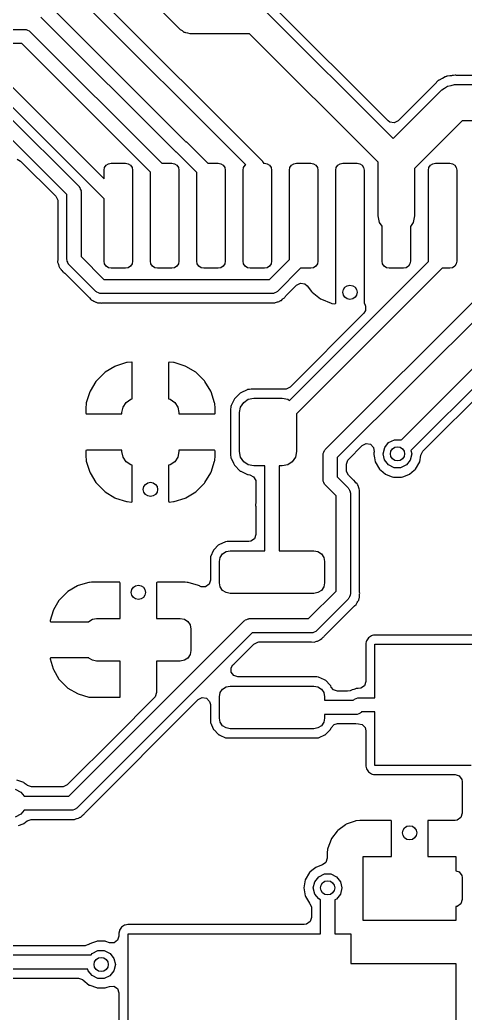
# Model space of a CAD drawing. Extents: x 3.59 to 5.68, y -3.55 to -1.66.
# Drawn here: x 4.321 to 4.567, y -2.766 to -2.217 of the extents above; entities that cross this region are included whole.
import ezdxf

# ---------------------------------------------------------------- set-up
doc = ezdxf.new("R2010")
doc.units = 0
doc.header["$MEASUREMENT"] = 0
doc.layers.add('BLACK', color=7, linetype='CONTINUOUS')

msp = doc.modelspace()

# ---------------------------------------------------------------- linework, layer by layer
at = {"layer": 'BLACK', "linetype": 'CONTINUOUS'}
for p, q in [((4.41009, -2.22209), (4.34536, -2.15736)), ((4.34726, -2.18676), (4.45526, -2.29476)), ((4.44613, -2.29676), (4.34054, -2.19118)), ((4.33839, -2.20941), (4.41268, -2.28369)), ((4.45664, -2.21148), (4.52748, -2.2823)), ((4.52472, -2.27245), (4.4607, -2.20844)), ((4.40757, -2.28972), (4.33294, -2.21509)), ((4.31656, -2.22191), (4.32406, -2.22191)), ((4.32406, -2.22191), (4.32436, -2.222)), ((4.32436, -2.222), (4.32467, -2.22195)), ((4.32467, -2.22195), (4.32549, -2.22237)), ((4.32549, -2.22237), (4.32637, -2.22266)), ((4.32637, -2.22266), (4.32656, -2.22291)), ((4.32656, -2.22291), (4.32684, -2.22306)), ((4.32684, -2.22306), (4.39968, -2.29587)), ((4.41115, -2.22276), (4.41009, -2.22209)), ((4.41213, -2.22354), (4.41115, -2.22276)), ((4.41255, -2.22364), (4.41213, -2.22354)), ((4.41291, -2.22387), (4.41255, -2.22364)), ((4.41416, -2.22401), (4.41291, -2.22387)), ((4.41538, -2.22429), (4.41416, -2.22401)), ((4.44823, -2.22429), (4.41538, -2.22429)), ((4.51925, -2.29529), (4.44823, -2.22429)), ((4.32242, -2.22978), (4.31657, -2.22978)), ((4.39341, -2.30074), (4.32242, -2.22978)), ((4.30661, -2.24326), (4.36782, -2.30444)), ((4.55212, -2.25042), (4.55066, -2.25201)), ((4.55236, -2.2503), (4.55212, -2.25042)), ((4.55244, -2.25023), (4.55236, -2.2503)), ((4.55247, -2.2502), (4.55244, -2.25023)), ((4.55253, -2.25014), (4.55247, -2.2502)), ((4.5527, -2.25), (4.55253, -2.25014)), ((4.55292, -2.24989), (4.5527, -2.25)), ((4.55455, -2.24911), (4.55292, -2.24989)), ((4.55292, -2.24989), (4.55292, -2.24989)), ((4.55472, -2.24903), (4.55455, -2.24911)), ((4.55624, -2.2482), (4.55472, -2.24903)), ((4.55652, -2.24805), (4.55624, -2.2482)), ((4.55682, -2.248), (4.55652, -2.24805)), ((4.55693, -2.24797), (4.55682, -2.248)), ((4.5572, -2.24783), (4.55693, -2.24797)), ((4.55752, -2.2478), (4.5572, -2.24783)), ((4.55874, -2.24765), (4.55752, -2.2478)), ((4.55752, -2.2478), (4.55752, -2.2478)), ((4.55925, -2.24759), (4.55874, -2.24765)), ((4.55943, -2.24757), (4.55925, -2.24759)), ((4.55978, -2.24751), (4.55943, -2.24757)), ((4.56005, -2.24746), (4.55978, -2.24751)), ((4.56021, -2.24744), (4.56005, -2.24746)), ((4.56005, -2.24746), (4.56005, -2.24746)), ((4.56037, -2.24744), (4.56021, -2.24744)), ((4.56047, -2.24743), (4.56037, -2.24744)), ((4.56079, -2.24741), (4.56047, -2.24743)), ((4.56185, -2.24728), (4.56079, -2.24741)), ((4.56217, -2.24725), (4.56185, -2.24728)), ((4.56185, -2.24728), (4.56185, -2.24728)), ((4.56249, -2.24731), (4.56217, -2.24725)), ((4.56265, -2.24735), (4.56249, -2.24731)), ((4.56249, -2.24731), (4.56249, -2.24731)), ((4.56347, -2.24744), (4.56265, -2.24735)), ((4.62297, -2.24744), (4.56347, -2.24744)), ((4.36782, -2.31557), (4.30399, -2.25177)), ((4.52748, -2.2823), (4.55438, -2.25539)), ((4.55055, -2.25212), (4.5455, -2.25717)), ((4.55066, -2.25201), (4.55055, -2.25212)), ((4.55438, -2.25539), (4.55438, -2.25539)), ((4.55438, -2.25539), (4.55439, -2.25539)), ((4.55439, -2.25539), (4.55596, -2.25433)), ((4.55596, -2.25433), (4.55763, -2.25322)), ((4.55763, -2.25322), (4.5595, -2.25285)), ((4.55763, -2.25322), (4.55763, -2.25322)), ((4.55763, -2.25322), (4.55763, -2.25322)), ((4.5595, -2.25285), (4.56145, -2.25246)), ((4.56145, -2.25246), (4.56146, -2.25246)), ((4.56146, -2.25246), (4.56146, -2.25246)), ((4.56146, -2.25246), (4.63189, -2.25246)), ((4.5455, -2.25717), (4.53024, -2.27245)), ((4.31337, -2.26823), (4.35396, -2.30879)), ((4.52571, -2.27316), (4.52472, -2.27245)), ((4.53024, -2.27245), (4.52809, -2.27354)), ((4.5656, -2.27246), (4.53925, -2.29882)), ((4.63775, -2.27246), (4.5656, -2.27246)), ((4.34724, -2.31321), (4.30896, -2.27495)), ((4.52809, -2.27354), (4.52571, -2.27316)), ((4.41268, -2.28369), (4.41287, -2.28375)), ((4.41287, -2.28375), (4.41305, -2.284)), ((4.41305, -2.284), (4.41333, -2.28415)), ((4.41333, -2.28415), (4.42507, -2.29587)), ((4.31976, -2.29372), (4.3217, -2.29478)), ((4.3217, -2.29478), (4.34108, -2.31415)), ((4.40785, -2.28986), (4.40757, -2.28972)), ((4.40804, -2.29012), (4.40785, -2.28986)), ((4.40823, -2.29018), (4.40804, -2.29012)), ((4.419, -2.30094), (4.40823, -2.29018)), ((4.45526, -2.29476), (4.45541, -2.29505)), ((4.36782, -2.29981), (4.36812, -2.2983)), ((4.36782, -2.30444), (4.36782, -2.29981)), ((4.36812, -2.2983), (4.36897, -2.29702)), ((4.36897, -2.29702), (4.37025, -2.29617)), ((4.37025, -2.29617), (4.37176, -2.29587)), ((4.37176, -2.29587), (4.37963, -2.29587)), ((4.37963, -2.29587), (4.38114, -2.29617)), ((4.38114, -2.29617), (4.38241, -2.29702)), ((4.38241, -2.29702), (4.38327, -2.2983)), ((4.38327, -2.2983), (4.38357, -2.29981)), ((4.38357, -2.29981), (4.38357, -2.35)), ((4.39968, -2.29587), (4.40522, -2.29587)), ((4.40522, -2.29587), (4.40673, -2.29617)), ((4.40673, -2.29617), (4.408, -2.29702)), ((4.408, -2.29702), (4.40886, -2.2983)), ((4.40886, -2.2983), (4.40916, -2.29981)), ((4.40916, -2.29981), (4.40916, -2.35)), ((4.42507, -2.29587), (4.43081, -2.29587)), ((4.43081, -2.29587), (4.43232, -2.29617)), ((4.43232, -2.29617), (4.43359, -2.29702)), ((4.43359, -2.29702), (4.43445, -2.2983)), ((4.43445, -2.2983), (4.43475, -2.29981)), ((4.43475, -2.29981), (4.43475, -2.35)), ((4.44459, -2.29981), (4.44489, -2.2983)), ((4.44459, -2.35), (4.44459, -2.29981)), ((4.44489, -2.2983), (4.44574, -2.29702)), ((4.44574, -2.29702), (4.44613, -2.29676)), ((4.45541, -2.29505), (4.45567, -2.29523)), ((4.45567, -2.29523), (4.45587, -2.29587)), ((4.45587, -2.29587), (4.4564, -2.29587)), ((4.4564, -2.29587), (4.45791, -2.29617)), ((4.45791, -2.29617), (4.45919, -2.29702)), ((4.45919, -2.29702), (4.46004, -2.2983)), ((4.46004, -2.2983), (4.46034, -2.29981)), ((4.46034, -2.29981), (4.46034, -2.35)), ((4.47018, -2.29981), (4.47048, -2.2983)), ((4.47018, -2.34903), (4.47018, -2.29981)), ((4.47048, -2.2983), (4.47133, -2.29702)), ((4.47133, -2.29702), (4.47261, -2.29617)), ((4.47261, -2.29617), (4.47412, -2.29587)), ((4.47412, -2.29587), (4.48199, -2.29587)), ((4.48199, -2.29587), (4.4835, -2.29617)), ((4.4835, -2.29617), (4.48478, -2.29702)), ((4.48478, -2.29702), (4.48563, -2.2983)), ((4.48563, -2.2983), (4.48593, -2.29981)), ((4.48593, -2.29981), (4.48593, -2.35)), ((4.49577, -2.29981), (4.49607, -2.2983)), ((4.49577, -2.37319), (4.49577, -2.29981)), ((4.49607, -2.2983), (4.49692, -2.29702)), ((4.49692, -2.29702), (4.4982, -2.29617)), ((4.4982, -2.29617), (4.49971, -2.29587)), ((4.49971, -2.29587), (4.50758, -2.29587)), ((4.50758, -2.29587), (4.50909, -2.29617)), ((4.50909, -2.29617), (4.51037, -2.29702)), ((4.51037, -2.29702), (4.51122, -2.2983)), ((4.51122, -2.2983), (4.51152, -2.29981)), ((4.51152, -2.29981), (4.51152, -2.36714)), ((4.51925, -2.32491), (4.51925, -2.29529)), ((4.53925, -2.29882), (4.53925, -2.32491)), ((4.54695, -2.29981), (4.54725, -2.2983)), ((4.54695, -2.35), (4.54695, -2.29981)), ((4.54725, -2.2983), (4.54811, -2.29702)), ((4.54811, -2.29702), (4.54938, -2.29617)), ((4.54938, -2.29617), (4.55089, -2.29587)), ((4.55089, -2.29587), (4.55876, -2.29587)), ((4.55876, -2.29587), (4.56027, -2.29617)), ((4.56027, -2.29617), (4.56155, -2.29702)), ((4.56155, -2.29702), (4.5624, -2.2983)), ((4.5624, -2.2983), (4.5627, -2.29981)), ((4.5627, -2.29981), (4.5627, -2.35)), ((4.39341, -2.35), (4.39341, -2.30074)), ((4.419, -2.35), (4.419, -2.30094)), ((4.35396, -2.30879), (4.35411, -2.30908)), ((4.35411, -2.30908), (4.35437, -2.30926)), ((4.35437, -2.30926), (4.35465, -2.31014)), ((4.35465, -2.31014), (4.35507, -2.31096)), ((4.35507, -2.31096), (4.35502, -2.31128)), ((4.35502, -2.31128), (4.35512, -2.31158)), ((4.34108, -2.31415), (4.34218, -2.31629)), ((4.34218, -2.31629), (4.34222, -2.31691)), ((4.34222, -2.31691), (4.34222, -2.34877)), ((4.34724, -2.34911), (4.34724, -2.31321)), ((4.35512, -2.31158), (4.35512, -2.34748)), ((4.36782, -2.35), (4.36782, -2.31557)), ((4.52001, -2.32873), (4.51925, -2.32491)), ((4.53925, -2.32491), (4.53849, -2.32873)), ((4.52136, -2.33075), (4.52001, -2.32873)), ((4.52136, -2.35), (4.52136, -2.33075)), ((4.53849, -2.32873), (4.53711, -2.3308)), ((4.53711, -2.3308), (4.53711, -2.35)), ((4.34222, -2.34898), (4.34214, -2.35054)), ((4.34222, -2.34877), (4.34222, -2.34898)), ((4.34734, -2.34941), (4.34724, -2.34911)), ((4.34729, -2.34973), (4.34734, -2.34941)), ((4.34771, -2.35055), (4.34729, -2.34973)), ((4.35512, -2.34748), (4.36773, -2.3601)), ((4.45912, -2.3601), (4.47018, -2.34903)), ((4.34214, -2.35054), (4.34228, -2.35092)), ((4.34228, -2.35092), (4.34228, -2.35092)), ((4.34228, -2.35092), (4.34246, -2.35138)), ((4.34246, -2.35138), (4.34263, -2.35196)), ((4.34263, -2.35196), (4.34282, -2.35283)), ((4.34282, -2.35283), (4.34306, -2.35317)), ((4.34306, -2.35317), (4.34318, -2.35345)), ((4.34318, -2.35345), (4.34335, -2.35371)), ((4.34335, -2.35371), (4.3435, -2.3541)), ((4.3435, -2.3541), (4.34408, -2.35468)), ((4.34408, -2.35468), (4.34413, -2.35473)), ((4.34413, -2.35473), (4.34453, -2.35519)), ((4.34453, -2.35519), (4.34505, -2.35592)), ((4.348, -2.35142), (4.34771, -2.35055)), ((4.34825, -2.35161), (4.348, -2.35142)), ((4.3484, -2.35189), (4.34825, -2.35161)), ((4.36332, -2.36682), (4.3484, -2.35189)), ((4.36812, -2.35151), (4.36782, -2.35)), ((4.36897, -2.35279), (4.36812, -2.35151)), ((4.37025, -2.35364), (4.36897, -2.35279)), ((4.37176, -2.35394), (4.37025, -2.35364)), ((4.37963, -2.35394), (4.37176, -2.35394)), ((4.38114, -2.35364), (4.37963, -2.35394)), ((4.38241, -2.35279), (4.38114, -2.35364)), ((4.38327, -2.35151), (4.38241, -2.35279)), ((4.38357, -2.35), (4.38327, -2.35151)), ((4.39371, -2.35151), (4.39341, -2.35)), ((4.39456, -2.35279), (4.39371, -2.35151)), ((4.39584, -2.35364), (4.39456, -2.35279)), ((4.39735, -2.35394), (4.39584, -2.35364)), ((4.40522, -2.35394), (4.39735, -2.35394)), ((4.40673, -2.35364), (4.40522, -2.35394)), ((4.408, -2.35279), (4.40673, -2.35364)), ((4.40886, -2.35151), (4.408, -2.35279)), ((4.40916, -2.35), (4.40886, -2.35151)), ((4.4193, -2.35151), (4.419, -2.35)), ((4.42015, -2.35279), (4.4193, -2.35151)), ((4.42143, -2.35364), (4.42015, -2.35279)), ((4.42294, -2.35394), (4.42143, -2.35364)), ((4.43081, -2.35394), (4.42294, -2.35394)), ((4.43232, -2.35364), (4.43081, -2.35394)), ((4.43359, -2.35279), (4.43232, -2.35364)), ((4.43445, -2.35151), (4.43359, -2.35279)), ((4.43475, -2.35), (4.43445, -2.35151)), ((4.44489, -2.35151), (4.44459, -2.35)), ((4.44574, -2.35279), (4.44489, -2.35151)), ((4.44702, -2.35364), (4.44574, -2.35279)), ((4.44853, -2.35394), (4.44702, -2.35364)), ((4.4564, -2.35394), (4.44853, -2.35394)), ((4.45791, -2.35364), (4.4564, -2.35394)), ((4.45919, -2.35279), (4.45791, -2.35364)), ((4.46004, -2.35151), (4.45919, -2.35279)), ((4.46034, -2.35), (4.46004, -2.35151)), ((4.47641, -2.35394), (4.46353, -2.36682)), ((4.47025, -2.42706), (4.54701, -2.3503)), ((4.5545, -2.35394), (4.47412, -2.43433)), ((4.48199, -2.35394), (4.47641, -2.35394)), ((4.4835, -2.35364), (4.48199, -2.35394)), ((4.48478, -2.35279), (4.4835, -2.35364)), ((4.48563, -2.35151), (4.48478, -2.35279)), ((4.48593, -2.35), (4.48563, -2.35151)), ((4.52166, -2.35151), (4.52136, -2.35)), ((4.52252, -2.35279), (4.52166, -2.35151)), ((4.52379, -2.35364), (4.52252, -2.35279)), ((4.5253, -2.35394), (4.52379, -2.35364)), ((4.53317, -2.35394), (4.5253, -2.35394)), ((4.53468, -2.35364), (4.53317, -2.35394)), ((4.53596, -2.35279), (4.53468, -2.35364)), ((4.53681, -2.35151), (4.53596, -2.35279)), ((4.53711, -2.35), (4.53681, -2.35151)), ((4.54701, -2.3503), (4.54695, -2.35)), ((4.55876, -2.35394), (4.5545, -2.35394)), ((4.56027, -2.35364), (4.55876, -2.35394)), ((4.56155, -2.35279), (4.56027, -2.35364)), ((4.5624, -2.35151), (4.56155, -2.35279)), ((4.5627, -2.35), (4.5624, -2.35151)), ((4.34505, -2.35592), (4.34541, -2.35612)), ((4.34541, -2.35612), (4.34566, -2.35634)), ((4.34566, -2.35634), (4.34604, -2.35664)), ((4.34604, -2.35664), (4.34906, -2.35966)), ((4.34906, -2.35966), (4.35953, -2.37013)), ((4.36773, -2.3601), (4.45912, -2.3601)), ((4.46828, -2.36917), (4.47417, -2.36328)), ((4.47417, -2.36328), (4.47632, -2.36219)), ((4.47632, -2.36219), (4.47869, -2.36256)), ((4.47869, -2.36256), (4.48002, -2.36366)), ((4.48002, -2.36366), (4.48248, -2.36687)), ((4.35953, -2.37013), (4.35967, -2.37028)), ((4.35967, -2.37028), (4.36045, -2.37114)), ((4.36045, -2.37114), (4.36045, -2.37114)), ((4.36045, -2.37114), (4.36072, -2.37144)), ((4.36072, -2.37144), (4.36109, -2.37161)), ((4.36109, -2.37161), (4.36109, -2.37161)), ((4.36109, -2.37161), (4.36153, -2.37181)), ((4.36153, -2.37181), (4.36207, -2.3721)), ((4.3636, -2.36696), (4.36332, -2.36682)), ((4.36379, -2.36722), (4.3636, -2.36696)), ((4.36466, -2.36751), (4.36379, -2.36722)), ((4.36549, -2.36792), (4.36466, -2.36751)), ((4.3658, -2.36787), (4.36549, -2.36792)), ((4.3661, -2.36797), (4.3658, -2.36787)), ((4.46075, -2.36797), (4.3661, -2.36797)), ((4.46105, -2.36787), (4.46075, -2.36797)), ((4.46136, -2.36792), (4.46105, -2.36787)), ((4.46219, -2.36751), (4.46136, -2.36792)), ((4.46306, -2.36722), (4.46219, -2.36751)), ((4.46325, -2.36696), (4.46306, -2.36722)), ((4.46353, -2.36682), (4.46325, -2.36696)), ((4.46509, -2.37203), (4.46535, -2.37186)), ((4.46535, -2.37186), (4.46574, -2.37171)), ((4.46574, -2.37171), (4.46637, -2.37108)), ((4.46637, -2.37108), (4.46683, -2.37069)), ((4.46683, -2.37069), (4.46722, -2.3704)), ((4.46722, -2.3704), (4.46755, -2.37016)), ((4.46722, -2.3704), (4.46722, -2.3704)), ((4.46755, -2.37016), (4.46776, -2.36981)), ((4.46776, -2.36981), (4.46798, -2.36956)), ((4.46798, -2.36956), (4.46828, -2.36917)), ((4.48248, -2.36687), (4.48284, -2.36723)), ((4.48284, -2.36723), (4.48743, -2.37076)), ((4.48743, -2.37076), (4.48787, -2.37101)), ((4.48787, -2.37101), (4.49322, -2.37323)), ((4.48993, -2.45422), (4.5765, -2.36768)), ((4.51152, -2.36714), (4.51154, -2.36721)), ((4.51154, -2.36724), (4.51152, -2.3673)), ((4.51152, -2.3673), (4.51152, -2.37301)), ((4.51154, -2.36721), (4.51154, -2.36724)), ((4.36207, -2.3721), (4.36282, -2.37258)), ((4.36282, -2.37258), (4.36322, -2.37265)), ((4.36322, -2.37265), (4.36352, -2.37276)), ((4.36352, -2.37276), (4.36382, -2.37283)), ((4.36382, -2.37283), (4.3642, -2.37299)), ((4.3642, -2.37299), (4.36509, -2.37299)), ((4.36509, -2.37299), (4.3657, -2.37304)), ((4.3657, -2.37304), (4.36618, -2.37312)), ((4.36618, -2.37312), (4.36618, -2.37312)), ((4.36618, -2.37312), (4.36658, -2.37318)), ((4.36658, -2.37318), (4.36698, -2.37307)), ((4.36698, -2.37307), (4.3673, -2.37306)), ((4.3673, -2.37306), (4.36779, -2.37299)), ((4.36779, -2.37299), (4.46041, -2.37299)), ((4.46041, -2.37299), (4.46062, -2.373)), ((4.46062, -2.373), (4.46177, -2.37306)), ((4.46177, -2.37306), (4.46177, -2.37306)), ((4.46177, -2.37306), (4.46218, -2.37308)), ((4.46218, -2.37308), (4.46256, -2.37293)), ((4.46256, -2.37293), (4.46301, -2.37276)), ((4.46256, -2.37293), (4.46256, -2.37293)), ((4.46301, -2.37276), (4.4636, -2.37259)), ((4.4636, -2.37259), (4.46407, -2.37249)), ((4.46407, -2.37249), (4.46447, -2.3724)), ((4.46407, -2.37249), (4.46407, -2.37249)), ((4.46447, -2.3724), (4.4648, -2.37216)), ((4.4648, -2.37216), (4.46509, -2.37203)), ((4.49322, -2.37323), (4.49371, -2.37336)), ((4.49371, -2.37336), (4.49516, -2.37355)), ((4.49516, -2.37355), (4.49568, -2.37345)), ((4.49568, -2.37345), (4.49572, -2.3734)), ((4.49572, -2.3734), (4.49577, -2.37319)), ((4.58322, -2.3721), (4.49665, -2.45864)), ((4.51231, -2.3773), (4.51136, -2.37885)), ((4.51152, -2.37301), (4.51198, -2.37443)), ((4.51198, -2.37443), (4.51231, -2.37489)), ((4.51231, -2.37489), (4.51231, -2.3773)), ((4.51136, -2.37885), (4.47058, -2.41963)), ((4.53192, -2.44895), (4.60209, -2.3788)), ((4.60602, -2.386), (4.53737, -2.45463)), ((4.37378, -2.4082), (4.36841, -2.41145)), ((4.3742, -2.408), (4.37378, -2.4082)), ((4.38022, -2.40612), (4.3742, -2.408)), ((4.38062, -2.40604), (4.38022, -2.40612)), ((4.38311, -2.40581), (4.38062, -2.40604)), ((4.38325, -2.40591), (4.38311, -2.40581)), ((4.38341, -2.40641), (4.38325, -2.40591)), ((4.38341, -2.42621), (4.38341, -2.40641)), ((4.40353, -2.40595), (4.40341, -2.40612)), ((4.40341, -2.40612), (4.40341, -2.42621)), ((4.40391, -2.40583), (4.40353, -2.40595)), ((4.40619, -2.40604), (4.40391, -2.40583)), ((4.4066, -2.40612), (4.40619, -2.40604)), ((4.41261, -2.408), (4.4066, -2.40612)), ((4.41304, -2.4082), (4.41261, -2.408)), ((4.41841, -2.41145), (4.41304, -2.4082)), ((4.36804, -2.41174), (4.36361, -2.41617)), ((4.36841, -2.41145), (4.36804, -2.41174)), ((4.41878, -2.41174), (4.41841, -2.41145)), ((4.42321, -2.41617), (4.41878, -2.41174)), ((4.36332, -2.41654), (4.36007, -2.42191)), ((4.36361, -2.41617), (4.36332, -2.41654)), ((4.4235, -2.41654), (4.42321, -2.41617)), ((4.42675, -2.42191), (4.4235, -2.41654)), ((4.44684, -2.42114), (4.4433, -2.4228)), ((4.44711, -2.42102), (4.44684, -2.42114)), ((4.44684, -2.42114), (4.44684, -2.42114)), ((4.4474, -2.42098), (4.44711, -2.42102)), ((4.44806, -2.42089), (4.4474, -2.42098)), ((4.4474, -2.42098), (4.4474, -2.42098)), ((4.44899, -2.42077), (4.44806, -2.42089)), ((4.46775, -2.42077), (4.44899, -2.42077)), ((4.46843, -2.42073), (4.46775, -2.42076)), ((4.46775, -2.42076), (4.46775, -2.42077)), ((4.47058, -2.41963), (4.46843, -2.42073)), ((4.54399, -2.45511), (4.58075, -2.41836)), ((4.35987, -2.42233), (4.35799, -2.42835)), ((4.36007, -2.42191), (4.35987, -2.42233)), ((4.37997, -2.4281), (4.38252, -2.42639)), ((4.38252, -2.42639), (4.38341, -2.42621)), ((4.40341, -2.42621), (4.4043, -2.42639)), ((4.4043, -2.42639), (4.40685, -2.4281)), ((4.42694, -2.42233), (4.42675, -2.42191)), ((4.42883, -2.42835), (4.42694, -2.42233)), ((4.43963, -2.42646), (4.43806, -2.42983)), ((4.43977, -2.42616), (4.43963, -2.42646)), ((4.43963, -2.42646), (4.43963, -2.42646)), ((4.44299, -2.42294), (4.43977, -2.42616)), ((4.4433, -2.4228), (4.44299, -2.42294)), ((4.4433, -2.4228), (4.4433, -2.4228)), ((4.44493, -2.4281), (4.44748, -2.42639)), ((4.44748, -2.42639), (4.4505, -2.42579)), ((4.4505, -2.42579), (4.46624, -2.42579)), ((4.46624, -2.42579), (4.46926, -2.42639)), ((4.46926, -2.42639), (4.47025, -2.42706)), ((4.35767, -2.43135), (4.35766, -2.43153)), ((4.35766, -2.43153), (4.35766, -2.43387)), ((4.35791, -2.42875), (4.35767, -2.43135)), ((4.35799, -2.42835), (4.35791, -2.42875)), ((4.37766, -2.43367), (4.37826, -2.43065)), ((4.37826, -2.43065), (4.37997, -2.4281)), ((4.40685, -2.4281), (4.40856, -2.43065)), ((4.40856, -2.43065), (4.40916, -2.43367)), ((4.42891, -2.42875), (4.42883, -2.42835)), ((4.42915, -2.43135), (4.42891, -2.42875)), ((4.42916, -2.43153), (4.42915, -2.43135)), ((4.42916, -2.43417), (4.42916, -2.43153)), ((4.43763, -2.43197), (4.4376, -2.43215)), ((4.4376, -2.43215), (4.4376, -2.45683)), ((4.43781, -2.43057), (4.43763, -2.43197)), ((4.43785, -2.43028), (4.43781, -2.43057)), ((4.43806, -2.42983), (4.43785, -2.43028)), ((4.44262, -2.43367), (4.44322, -2.43065)), ((4.44322, -2.43065), (4.44493, -2.4281)), ((4.35766, -2.43387), (4.35782, -2.43437)), ((4.35782, -2.43437), (4.35799, -2.43449)), ((4.35799, -2.43449), (4.37766, -2.43449)), ((4.37766, -2.43449), (4.37766, -2.43367)), ((4.40916, -2.43367), (4.40916, -2.43449)), ((4.40916, -2.43449), (4.42854, -2.43449)), ((4.42854, -2.43449), (4.42904, -2.43433)), ((4.42904, -2.43433), (4.42916, -2.43417)), ((4.44262, -2.45532), (4.44262, -2.43367)), ((4.47412, -2.43433), (4.47412, -2.45532)), ((4.48979, -2.45451), (4.48993, -2.45422)), ((4.50282, -2.45958), (4.51043, -2.45196)), ((4.51043, -2.45196), (4.51258, -2.45087)), ((4.51258, -2.45087), (4.51496, -2.45125)), ((4.51496, -2.45125), (4.51666, -2.45295)), ((4.51666, -2.45295), (4.51702, -2.4554)), ((4.52205, -2.45649), (4.52283, -2.45308)), ((4.52283, -2.45308), (4.52502, -2.45035)), ((4.52502, -2.45035), (4.52818, -2.44883)), ((4.52818, -2.44883), (4.53168, -2.44883)), ((4.53168, -2.44883), (4.53192, -2.44895)), ((4.35778, -2.45465), (4.35766, -2.45482)), ((4.35766, -2.45482), (4.35766, -2.45746)), ((4.35766, -2.45746), (4.35767, -2.45764)), ((4.35767, -2.45764), (4.35791, -2.46023)), ((4.35828, -2.45449), (4.35778, -2.45465)), ((4.37766, -2.45449), (4.35828, -2.45449)), ((4.37766, -2.45532), (4.37766, -2.45449)), ((4.37826, -2.45833), (4.37766, -2.45532)), ((4.37997, -2.46089), (4.37826, -2.45833)), ((4.40856, -2.45833), (4.40685, -2.46089)), ((4.40916, -2.45532), (4.40856, -2.45833)), ((4.42883, -2.45449), (4.40916, -2.45449)), ((4.40916, -2.45449), (4.40916, -2.45532)), ((4.429, -2.45461), (4.42883, -2.45449)), ((4.42891, -2.46023), (4.42915, -2.45764)), ((4.42916, -2.45511), (4.429, -2.45461)), ((4.42915, -2.45764), (4.42916, -2.45746)), ((4.42916, -2.45746), (4.42916, -2.45511)), ((4.4376, -2.45683), (4.43785, -2.45871)), ((4.43785, -2.45871), (4.43798, -2.45898)), ((4.43798, -2.45898), (4.43798, -2.45898)), ((4.43798, -2.45898), (4.43925, -2.4617)), ((4.44322, -2.45833), (4.44262, -2.45532)), ((4.44493, -2.46089), (4.44322, -2.45833)), ((4.47352, -2.45833), (4.47181, -2.46089)), ((4.47412, -2.45532), (4.47352, -2.45833)), ((4.48878, -2.45701), (4.48888, -2.45671)), ((4.48878, -2.47093), (4.48878, -2.45701)), ((4.48883, -2.45639), (4.48925, -2.45557)), ((4.48888, -2.45671), (4.48883, -2.45639)), ((4.48925, -2.45557), (4.48953, -2.45469)), ((4.48953, -2.45469), (4.48979, -2.45451)), ((4.49665, -2.45864), (4.49665, -2.46929)), ((4.50242, -2.46004), (4.50282, -2.45958)), ((4.51693, -2.45591), (4.51683, -2.45651)), ((4.51683, -2.45651), (4.51689, -2.45684)), ((4.51689, -2.45684), (4.51722, -2.45871)), ((4.51702, -2.4554), (4.51693, -2.45591)), ((4.51722, -2.45871), (4.51762, -2.46099)), ((4.52282, -2.45991), (4.52205, -2.45649)), ((4.5378, -2.45654), (4.537, -2.45995)), ((4.53737, -2.45463), (4.5378, -2.45651)), ((4.5378, -2.45651), (4.5378, -2.45654)), ((4.54222, -2.46099), (4.54289, -2.4572)), ((4.54289, -2.4572), (4.54397, -2.45512)), ((4.54397, -2.45512), (4.54399, -2.45511)), ((4.35791, -2.46023), (4.35799, -2.46063)), ((4.35799, -2.46063), (4.35987, -2.46665)), ((4.38252, -2.46259), (4.37997, -2.46089)), ((4.38341, -2.46277), (4.38252, -2.46259)), ((4.38341, -2.48287), (4.38341, -2.46277)), ((4.4043, -2.46259), (4.40341, -2.46277)), ((4.40341, -2.46277), (4.40341, -2.48258)), ((4.40685, -2.46089), (4.4043, -2.46259)), ((4.42694, -2.46665), (4.42883, -2.46063)), ((4.42883, -2.46063), (4.42891, -2.46023)), ((4.43925, -2.4617), (4.43977, -2.46283)), ((4.43977, -2.46283), (4.44299, -2.46604)), ((4.44748, -2.46259), (4.44493, -2.46089)), ((4.4505, -2.46319), (4.44748, -2.46259)), ((4.45665, -2.46319), (4.4505, -2.46319)), ((4.45665, -2.48429), (4.45665, -2.46319)), ((4.46624, -2.46319), (4.46453, -2.46319)), ((4.46453, -2.46319), (4.46453, -2.51009)), ((4.46926, -2.46259), (4.46624, -2.46319)), ((4.47181, -2.46089), (4.46926, -2.46259)), ((4.50167, -2.46233), (4.50242, -2.46004)), ((4.50167, -2.46559), (4.50167, -2.46233)), ((4.51762, -2.46099), (4.51989, -2.46492)), ((4.51989, -2.46492), (4.52015, -2.46514)), ((4.52015, -2.46514), (4.52069, -2.46559)), ((4.525, -2.46265), (4.52282, -2.45991)), ((4.52815, -2.46418), (4.525, -2.46265)), ((4.53165, -2.46419), (4.52815, -2.46418)), ((4.53481, -2.46268), (4.53165, -2.46419)), ((4.537, -2.45995), (4.53481, -2.46268)), ((4.53915, -2.46559), (4.53969, -2.46514)), ((4.53969, -2.46514), (4.53995, -2.46492)), ((4.53995, -2.46492), (4.54222, -2.46099)), ((4.35987, -2.46665), (4.36007, -2.46707)), ((4.36007, -2.46707), (4.36332, -2.47244)), ((4.4235, -2.47244), (4.42675, -2.46707)), ((4.42675, -2.46707), (4.42694, -2.46665)), ((4.44299, -2.46604), (4.4433, -2.46619)), ((4.4433, -2.46619), (4.4433, -2.46619)), ((4.4433, -2.46619), (4.44638, -2.46763)), ((4.44638, -2.46763), (4.44711, -2.46797)), ((4.44711, -2.46797), (4.4474, -2.468)), ((4.4474, -2.468), (4.44825, -2.46812)), ((4.44825, -2.46812), (4.45042, -2.46915)), ((4.45042, -2.46915), (4.45157, -2.47127)), ((4.49665, -2.46929), (4.5027, -2.47532)), ((4.50172, -2.46621), (4.50167, -2.46559)), ((4.50282, -2.46835), (4.50172, -2.46621)), ((4.50505, -2.47058), (4.50282, -2.46835)), ((4.50547, -2.4709), (4.50505, -2.47058)), ((4.52069, -2.46559), (4.52337, -2.46785)), ((4.52337, -2.46785), (4.52373, -2.46798)), ((4.52373, -2.46798), (4.52696, -2.46915)), ((4.52696, -2.46915), (4.52765, -2.4694)), ((4.52765, -2.4694), (4.53219, -2.4694)), ((4.53219, -2.4694), (4.53288, -2.46915)), ((4.53288, -2.46915), (4.53611, -2.46798)), ((4.53611, -2.46798), (4.53647, -2.46785)), ((4.53647, -2.46785), (4.53915, -2.46559)), ((4.36332, -2.47244), (4.36361, -2.47281)), ((4.36361, -2.47281), (4.36804, -2.47725)), ((4.41878, -2.47725), (4.42321, -2.47281)), ((4.42321, -2.47281), (4.4235, -2.47244)), ((4.45157, -2.47127), (4.45163, -2.47198)), ((4.45163, -2.47198), (4.45163, -2.48237)), ((4.48888, -2.47123), (4.48878, -2.47093)), ((4.48883, -2.47155), (4.48888, -2.47123)), ((4.48925, -2.47237), (4.48883, -2.47155)), ((4.48953, -2.47324), (4.48925, -2.47237)), ((4.48979, -2.47343), (4.48953, -2.47324)), ((4.48994, -2.47372), (4.48979, -2.47343)), ((4.49598, -2.47974), (4.48994, -2.47372)), ((4.5027, -2.47532), (4.50285, -2.47561)), ((4.50285, -2.47561), (4.50311, -2.4758)), ((4.50311, -2.4758), (4.50339, -2.47667)), ((4.50569, -2.4711), (4.50547, -2.4709)), ((4.50605, -2.47131), (4.50569, -2.4711)), ((4.50657, -2.47202), (4.50605, -2.47131)), ((4.50697, -2.47249), (4.50657, -2.47202)), ((4.50759, -2.47311), (4.50697, -2.47249)), ((4.50774, -2.47349), (4.50759, -2.47311)), ((4.50791, -2.47375), (4.50774, -2.47349)), ((4.50792, -2.47377), (4.50791, -2.47375)), ((4.50805, -2.47405), (4.50792, -2.47377)), ((4.50829, -2.47439), (4.50805, -2.47405)), ((4.50837, -2.47479), (4.50829, -2.47439)), ((4.50847, -2.47525), (4.50837, -2.47479)), ((4.50837, -2.47479), (4.50837, -2.47479)), ((4.50865, -2.47584), (4.50847, -2.47525)), ((4.50896, -2.47666), (4.50865, -2.47584)), ((4.36804, -2.47725), (4.36841, -2.47754)), ((4.36841, -2.47754), (4.37378, -2.48079)), ((4.37378, -2.48079), (4.3742, -2.48098)), ((4.3742, -2.48098), (4.38022, -2.48287)), ((4.4066, -2.48287), (4.41261, -2.48098)), ((4.41261, -2.48098), (4.41304, -2.48079)), ((4.41304, -2.48079), (4.41841, -2.47754)), ((4.41841, -2.47754), (4.41878, -2.47725)), ((4.49598, -2.53245), (4.49598, -2.47974)), ((4.50339, -2.47667), (4.50381, -2.47749)), ((4.50381, -2.47749), (4.50376, -2.47781)), ((4.50376, -2.47781), (4.50386, -2.47811)), ((4.50386, -2.47811), (4.50386, -2.53408)), ((4.50888, -2.47824), (4.50894, -2.47707)), ((4.50888, -2.47844), (4.50888, -2.47824)), ((4.50888, -2.53239), (4.50888, -2.47844)), ((4.50894, -2.47707), (4.50896, -2.47666)), ((4.50894, -2.47707), (4.50894, -2.47707)), ((4.38022, -2.48287), (4.38062, -2.48295)), ((4.38062, -2.48295), (4.38291, -2.48316)), ((4.38291, -2.48316), (4.38329, -2.48303)), ((4.38329, -2.48303), (4.38341, -2.48287)), ((4.40341, -2.48258), (4.40357, -2.48307)), ((4.40357, -2.48307), (4.40371, -2.48317)), ((4.40371, -2.48317), (4.40619, -2.48295)), ((4.40619, -2.48295), (4.4066, -2.48287)), ((4.45151, -2.48434), (4.45144, -2.48479)), ((4.45144, -2.48479), (4.45154, -2.48519)), ((4.45158, -2.48391), (4.45151, -2.48434)), ((4.45154, -2.48519), (4.45156, -2.48552)), ((4.45156, -2.48552), (4.45163, -2.486)), ((4.45163, -2.4833), (4.45158, -2.48391)), ((4.45163, -2.48237), (4.45163, -2.4824)), ((4.45163, -2.4824), (4.45163, -2.48241)), ((4.45163, -2.48241), (4.45163, -2.4833)), ((4.45163, -2.486), (4.45163, -2.50118)), ((4.45665, -2.48431), (4.45665, -2.48429)), ((4.45665, -2.51009), (4.45665, -2.48431)), ((4.45088, -2.50347), (4.44893, -2.50488)), ((4.45163, -2.50118), (4.45088, -2.50347)), ((4.4309, -2.50709), (4.42854, -2.50947)), ((4.43116, -2.50684), (4.4309, -2.50709)), ((4.4309, -2.50709), (4.4309, -2.50709)), ((4.43149, -2.50669), (4.43116, -2.50684)), ((4.43461, -2.50531), (4.43149, -2.50669)), ((4.43149, -2.50669), (4.43149, -2.50669)), ((4.43488, -2.50519), (4.43461, -2.50531)), ((4.43461, -2.50531), (4.43461, -2.50531)), ((4.43583, -2.50507), (4.43488, -2.50519)), ((4.44773, -2.50507), (4.43583, -2.50507)), ((4.44893, -2.50488), (4.44773, -2.50507)), ((4.42664, -2.51344), (4.42653, -2.51438)), ((4.42653, -2.51438), (4.42653, -2.52631)), ((4.42828, -2.50972), (4.42664, -2.51344)), ((4.42854, -2.50947), (4.42828, -2.50972)), ((4.42854, -2.50947), (4.42854, -2.50947)), ((4.43155, -2.516), (4.432, -2.51374)), ((4.432, -2.51374), (4.43328, -2.51182)), ((4.43328, -2.51182), (4.43519, -2.51054)), ((4.43519, -2.51054), (4.43745, -2.51009)), ((4.43745, -2.51009), (4.45665, -2.51009)), ((4.46453, -2.51009), (4.48371, -2.51009)), ((4.48371, -2.51009), (4.48597, -2.51054)), ((4.48597, -2.51054), (4.48789, -2.51182)), ((4.48789, -2.51182), (4.48917, -2.51374)), ((4.48917, -2.51374), (4.48962, -2.516)), ((4.43155, -2.52781), (4.43155, -2.516)), ((4.48962, -2.516), (4.48962, -2.52781)), ((4.35305, -2.52956), (4.34784, -2.53264)), ((4.3535, -2.52937), (4.35305, -2.52956)), ((4.35936, -2.52767), (4.3535, -2.52937)), ((4.35975, -2.5276), (4.35936, -2.52767)), ((4.36094, -2.5275), (4.35975, -2.5276)), ((4.36109, -2.5275), (4.36094, -2.5275)), ((4.37644, -2.5275), (4.36109, -2.5275)), ((4.3766, -2.52761), (4.37644, -2.5275)), ((4.37676, -2.52811), (4.3766, -2.52761)), ((4.37676, -2.5475), (4.37676, -2.52811)), ((4.39688, -2.52766), (4.39676, -2.52782)), ((4.39676, -2.52782), (4.39676, -2.5475)), ((4.39738, -2.5275), (4.39688, -2.52766)), ((4.41243, -2.5275), (4.39738, -2.5275)), ((4.41259, -2.5275), (4.41243, -2.5275)), ((4.41378, -2.5276), (4.41259, -2.5275)), ((4.41417, -2.52767), (4.41378, -2.5276)), ((4.42003, -2.52937), (4.41417, -2.52767)), ((4.42047, -2.52956), (4.42003, -2.52937)), ((4.42065, -2.52966), (4.42047, -2.52956)), ((4.42143, -2.53002), (4.42065, -2.52966)), ((4.42383, -2.53002), (4.42143, -2.53002)), ((4.42578, -2.5286), (4.42383, -2.53002)), ((4.42653, -2.52631), (4.42578, -2.5286)), ((4.432, -2.53007), (4.43155, -2.52781)), ((4.43328, -2.53199), (4.432, -2.53007)), ((4.48917, -2.53007), (4.48789, -2.53199)), ((4.48962, -2.52781), (4.48917, -2.53007)), ((4.34746, -2.53294), (4.34318, -2.53722)), ((4.34784, -2.53264), (4.34746, -2.53294)), ((4.43519, -2.53327), (4.43328, -2.53199)), ((4.43745, -2.53372), (4.43519, -2.53327)), ((4.48371, -2.53372), (4.43745, -2.53372)), ((4.48081, -2.54762), (4.49598, -2.53245)), ((4.48597, -2.53327), (4.48371, -2.53372)), ((4.48789, -2.53199), (4.48597, -2.53327)), ((4.50285, -2.53658), (4.5027, -2.53686)), ((4.50311, -2.53639), (4.50285, -2.53658)), ((4.50339, -2.53552), (4.50311, -2.53639)), ((4.50381, -2.5347), (4.50339, -2.53552)), ((4.50386, -2.53408), (4.50376, -2.53438)), ((4.50376, -2.53438), (4.50381, -2.5347)), ((4.50865, -2.53666), (4.50871, -2.53636)), ((4.50871, -2.53636), (4.50888, -2.53598)), ((4.50894, -2.53288), (4.50888, -2.53239)), ((4.50888, -2.53509), (4.50893, -2.53448)), ((4.50888, -2.53598), (4.50888, -2.53509)), ((4.50893, -2.53448), (4.509, -2.53401)), ((4.50896, -2.5332), (4.50894, -2.53288)), ((4.50907, -2.5336), (4.50896, -2.5332)), ((4.509, -2.53401), (4.50907, -2.5336)), ((4.509, -2.53401), (4.509, -2.53401)), ((4.34288, -2.53761), (4.33979, -2.54282)), ((4.34318, -2.53722), (4.34288, -2.53761)), ((4.5027, -2.53686), (4.48522, -2.55434)), ((4.48997, -2.55669), (4.50602, -2.54065)), ((4.50602, -2.54065), (4.50616, -2.54051)), ((4.50616, -2.54051), (4.50702, -2.53974)), ((4.50702, -2.53974), (4.50733, -2.53946)), ((4.50702, -2.53974), (4.50702, -2.53974)), ((4.50733, -2.53946), (4.50769, -2.53865)), ((4.50769, -2.53865), (4.50798, -2.53811)), ((4.50798, -2.53811), (4.50825, -2.5377)), ((4.50825, -2.5377), (4.50847, -2.53736)), ((4.50847, -2.53736), (4.50853, -2.53696)), ((4.50853, -2.53696), (4.50865, -2.53666)), ((4.3396, -2.54327), (4.33802, -2.54871)), ((4.33979, -2.54282), (4.3396, -2.54327)), ((4.36137, -2.54795), (4.36363, -2.5475)), ((4.36363, -2.5475), (4.37676, -2.5475)), ((4.39676, -2.5475), (4.40989, -2.5475)), ((4.40989, -2.5475), (4.41215, -2.54795)), ((4.33802, -2.54871), (4.33803, -2.54918)), ((4.33803, -2.54918), (4.33843, -2.54931)), ((4.33843, -2.54931), (4.3594, -2.54931)), ((4.34833, -2.64567), (4.44525, -2.54877)), ((4.3594, -2.54931), (4.35946, -2.54923)), ((4.35946, -2.54923), (4.36137, -2.54795)), ((4.41215, -2.54795), (4.41407, -2.54923)), ((4.41407, -2.54923), (4.41535, -2.55114)), ((4.41535, -2.55114), (4.4158, -2.5534)), ((4.44525, -2.54877), (4.44553, -2.54863)), ((4.44553, -2.54863), (4.44572, -2.54837)), ((4.44572, -2.54837), (4.44659, -2.54809)), ((4.44659, -2.54809), (4.44742, -2.54767)), ((4.44742, -2.54767), (4.44773, -2.54772)), ((4.44773, -2.54772), (4.44803, -2.54762)), ((4.44803, -2.54762), (4.48081, -2.54762)), ((4.44966, -2.55549), (4.35274, -2.65239)), ((4.4158, -2.5534), (4.4158, -2.56521)), ((4.48244, -2.55549), (4.44966, -2.55549)), ((4.48274, -2.55539), (4.48244, -2.55549)), ((4.48306, -2.55544), (4.48274, -2.55539)), ((4.48388, -2.55503), (4.48306, -2.55544)), ((4.48476, -2.55474), (4.48388, -2.55503)), ((4.48494, -2.55448), (4.48476, -2.55474)), ((4.48522, -2.55434), (4.48494, -2.55448)), ((4.48806, -2.5586), (4.48852, -2.55821)), ((4.48852, -2.55821), (4.48891, -2.55792)), ((4.48891, -2.55792), (4.48925, -2.55768)), ((4.48891, -2.55792), (4.48891, -2.55792)), ((4.48925, -2.55768), (4.48945, -2.55733)), ((4.48945, -2.55733), (4.48967, -2.55708)), ((4.48967, -2.55708), (4.48997, -2.55669)), ((4.51381, -2.5582), (4.5127, -2.55986)), ((4.51547, -2.55709), (4.51381, -2.5582)), ((4.51584, -2.55701), (4.51547, -2.55709)), ((4.51674, -2.55683), (4.51584, -2.55701)), ((4.51693, -2.5568), (4.51674, -2.55683)), ((4.51674, -2.55683), (4.51674, -2.55683)), ((4.6006, -2.5568), (4.51693, -2.5568)), ((4.43943, -2.57283), (4.4506, -2.56165)), ((4.4506, -2.56165), (4.45275, -2.56056)), ((4.45275, -2.56056), (4.45336, -2.56051)), ((4.45336, -2.56051), (4.4821, -2.56051)), ((4.4821, -2.56051), (4.48231, -2.56052)), ((4.48231, -2.56052), (4.48387, -2.5606)), ((4.48387, -2.5606), (4.48471, -2.56028)), ((4.48471, -2.56028), (4.48529, -2.56011)), ((4.48529, -2.56011), (4.48576, -2.56001)), ((4.48576, -2.56001), (4.48617, -2.55992)), ((4.48576, -2.56001), (4.48576, -2.56001)), ((4.48617, -2.55992), (4.4865, -2.55968)), ((4.4865, -2.55968), (4.48678, -2.55955)), ((4.48678, -2.55955), (4.48704, -2.55938)), ((4.48704, -2.55938), (4.48743, -2.55924)), ((4.48743, -2.55924), (4.48806, -2.5586)), ((4.51261, -2.56028), (4.51241, -2.56132)), ((4.51241, -2.56132), (4.51241, -2.5824)), ((4.51262, -2.56023), (4.51261, -2.56028)), ((4.5127, -2.55986), (4.51262, -2.56023)), ((4.51743, -2.59134), (4.51743, -2.56181)), ((4.51743, -2.56181), (4.6001, -2.56181)), ((4.33802, -2.56945), (4.33801, -2.56987)), ((4.33846, -2.56931), (4.33802, -2.56945)), ((4.3594, -2.56931), (4.33846, -2.56931)), ((4.35946, -2.56939), (4.3594, -2.56931)), ((4.36137, -2.57067), (4.35946, -2.56939)), ((4.41407, -2.56939), (4.41215, -2.57067)), ((4.41535, -2.56747), (4.41407, -2.56939)), ((4.4158, -2.56521), (4.41535, -2.56747)), ((4.33801, -2.56987), (4.3396, -2.57535)), ((4.36363, -2.57112), (4.36137, -2.57067)), ((4.37676, -2.57112), (4.36363, -2.57112)), ((4.37676, -2.59079), (4.37676, -2.57112)), ((4.40989, -2.57112), (4.39676, -2.57112)), ((4.39676, -2.57112), (4.39676, -2.58853)), ((4.41215, -2.57067), (4.40989, -2.57112)), ((4.43808, -2.57478), (4.43903, -2.57322)), ((4.43808, -2.57718), (4.43808, -2.57478)), ((4.43903, -2.57322), (4.43943, -2.57283)), ((4.3396, -2.57535), (4.33979, -2.57579)), ((4.33979, -2.57579), (4.34288, -2.58101)), ((4.43949, -2.57913), (4.43808, -2.57718)), ((4.44178, -2.57988), (4.43949, -2.57913)), ((4.48534, -2.57988), (4.44178, -2.57988)), ((4.48627, -2.57999), (4.48534, -2.57988)), ((4.48793, -2.58072), (4.48627, -2.57999)), ((4.34288, -2.58101), (4.34318, -2.58139)), ((4.34318, -2.58139), (4.34746, -2.58567)), ((4.34746, -2.58567), (4.34784, -2.58597)), ((4.34784, -2.58597), (4.35305, -2.58905)), ((4.43328, -2.58663), (4.43519, -2.58535)), ((4.43519, -2.58535), (4.43745, -2.5849)), ((4.43745, -2.5849), (4.48371, -2.5849)), ((4.48371, -2.5849), (4.48597, -2.58535)), ((4.48597, -2.58535), (4.48789, -2.58663)), ((4.48966, -2.58149), (4.48793, -2.58072)), ((4.48999, -2.58163), (4.48966, -2.58149)), ((4.48966, -2.58149), (4.48966, -2.58149)), ((4.49025, -2.58189), (4.48999, -2.58163)), ((4.49262, -2.58425), (4.49025, -2.58189)), ((4.49025, -2.58189), (4.49025, -2.58189)), ((4.49287, -2.58451), (4.49262, -2.58425)), ((4.49302, -2.58484), (4.49287, -2.58451)), ((4.49328, -2.58544), (4.49302, -2.58484)), ((4.49456, -2.58701), (4.49328, -2.58544)), ((4.51166, -2.58469), (4.50971, -2.58611)), ((4.51241, -2.5824), (4.51166, -2.58469)), ((4.35305, -2.58905), (4.3535, -2.58924)), ((4.3535, -2.58924), (4.35936, -2.59095)), ((4.35936, -2.59095), (4.35975, -2.59102)), ((4.35975, -2.59102), (4.36094, -2.59111)), ((4.36094, -2.59111), (4.36109, -2.59112)), ((4.36109, -2.59112), (4.37615, -2.59112)), ((4.39562, -2.59129), (4.37348, -2.61343)), ((4.37615, -2.59112), (4.37665, -2.59096)), ((4.37665, -2.59096), (4.37676, -2.59079)), ((4.39602, -2.59083), (4.39562, -2.59129)), ((4.39676, -2.58853), (4.39602, -2.59083)), ((4.41987, -2.59237), (4.42202, -2.59128)), ((4.42202, -2.59128), (4.4244, -2.59166)), ((4.43155, -2.5908), (4.432, -2.58854)), ((4.43155, -2.60261), (4.43155, -2.5908)), ((4.432, -2.58854), (4.43328, -2.58663)), ((4.48789, -2.58663), (4.48917, -2.58854)), ((4.48917, -2.58854), (4.48962, -2.5908)), ((4.48962, -2.5908), (4.48962, -2.59277)), ((4.49685, -2.58775), (4.49456, -2.58701)), ((4.50235, -2.58775), (4.49685, -2.58775)), ((4.50372, -2.58751), (4.50235, -2.58775)), ((4.50373, -2.5875), (4.50372, -2.58751)), ((4.50407, -2.58732), (4.50373, -2.5875)), ((4.50445, -2.58716), (4.50407, -2.58732)), ((4.50407, -2.58732), (4.50407, -2.58732)), ((4.50478, -2.58691), (4.50445, -2.58716)), ((4.50571, -2.58672), (4.50478, -2.58691)), ((4.50626, -2.58656), (4.50571, -2.58672)), ((4.50677, -2.58637), (4.50626, -2.58656)), ((4.50716, -2.58622), (4.50677, -2.58637)), ((4.50677, -2.58637), (4.50677, -2.58637)), ((4.50708, -2.5918), (4.50793, -2.59139)), ((4.50827, -2.58629), (4.50716, -2.58622)), ((4.50793, -2.59139), (4.50822, -2.59143)), ((4.50822, -2.59143), (4.5085, -2.59134)), ((4.50971, -2.58611), (4.50827, -2.58629)), ((4.5085, -2.59134), (4.51743, -2.59134)), ((4.35749, -2.65475), (4.41987, -2.59237)), ((4.4244, -2.59166), (4.4261, -2.59336)), ((4.4261, -2.59336), (4.42653, -2.59513)), ((4.42653, -2.59513), (4.42653, -2.60424)), ((4.48962, -2.59277), (4.50544, -2.59277)), ((4.50544, -2.59277), (4.50575, -2.59247)), ((4.50575, -2.59247), (4.50601, -2.59234)), ((4.50601, -2.59234), (4.50619, -2.59209)), ((4.50619, -2.59209), (4.50708, -2.5918)), ((4.50705, -2.60065), (4.48962, -2.60065)), ((4.48962, -2.60065), (4.48962, -2.60261)), ((4.50733, -2.60055), (4.50705, -2.60065)), ((4.50763, -2.6006), (4.50733, -2.60055)), ((4.50847, -2.60018), (4.50763, -2.6006)), ((4.50936, -2.59989), (4.50847, -2.60018)), ((4.50954, -2.59965), (4.50936, -2.59989)), ((4.5098, -2.59952), (4.50954, -2.59965)), ((4.51011, -2.59922), (4.5098, -2.59952)), ((4.51743, -2.59922), (4.51011, -2.59922)), ((4.51743, -2.62874), (4.51743, -2.59922)), ((4.42653, -2.60424), (4.42664, -2.60519)), ((4.42664, -2.60519), (4.42676, -2.60546)), ((4.42676, -2.60546), (4.42676, -2.60546)), ((4.42676, -2.60546), (4.42814, -2.60856)), ((4.432, -2.60487), (4.43155, -2.60261)), ((4.43328, -2.60679), (4.432, -2.60487)), ((4.43519, -2.60807), (4.43328, -2.60679)), ((4.48789, -2.60679), (4.48597, -2.60807)), ((4.48917, -2.60487), (4.48789, -2.60679)), ((4.48962, -2.60261), (4.48917, -2.60487)), ((4.49288, -2.60889), (4.49328, -2.60799)), ((4.49328, -2.60799), (4.49489, -2.60619)), ((4.49489, -2.60619), (4.49685, -2.60567)), ((4.49685, -2.60567), (4.50665, -2.60567)), ((4.50665, -2.60567), (4.50689, -2.60567)), ((4.50689, -2.60567), (4.50839, -2.60577)), ((4.50839, -2.60577), (4.50839, -2.60582)), ((4.50839, -2.60582), (4.51031, -2.60615)), ((4.51031, -2.60615), (4.512, -2.60787)), ((4.512, -2.60787), (4.51241, -2.6096)), ((4.37348, -2.61343), (4.34804, -2.63887)), ((4.42814, -2.60856), (4.42829, -2.60891)), ((4.42829, -2.60891), (4.42855, -2.60916)), ((4.42855, -2.60916), (4.42855, -2.60916)), ((4.42855, -2.60916), (4.43092, -2.61153)), ((4.43092, -2.61153), (4.43092, -2.61153)), ((4.43092, -2.61153), (4.43117, -2.61178)), ((4.43117, -2.61178), (4.4315, -2.61193)), ((4.4315, -2.61193), (4.4315, -2.61193)), ((4.4315, -2.61193), (4.43183, -2.61208)), ((4.43183, -2.61208), (4.4349, -2.61343)), ((4.4349, -2.61343), (4.43583, -2.61354)), ((4.43745, -2.60852), (4.43519, -2.60807)), ((4.48371, -2.60852), (4.43745, -2.60852)), ((4.48597, -2.60807), (4.48371, -2.60852)), ((4.48534, -2.61354), (4.48629, -2.61343)), ((4.48629, -2.61343), (4.48656, -2.61331)), ((4.48656, -2.61331), (4.48968, -2.61192)), ((4.48656, -2.61331), (4.48656, -2.61331)), ((4.48968, -2.61192), (4.49001, -2.61177)), ((4.48968, -2.61192), (4.48968, -2.61192)), ((4.49001, -2.61177), (4.49026, -2.61152)), ((4.49026, -2.61152), (4.49263, -2.60915)), ((4.49263, -2.60915), (4.49288, -2.60889)), ((4.49263, -2.60915), (4.49263, -2.60915)), ((4.51241, -2.6096), (4.51241, -2.62924)), ((4.43583, -2.61354), (4.48534, -2.61354)), ((4.51241, -2.62924), (4.5127, -2.6307)), ((4.57063, -2.62874), (4.51743, -2.62874)), ((4.5127, -2.6307), (4.51381, -2.63236)), ((4.51381, -2.63236), (4.51547, -2.63347)), ((4.51547, -2.63347), (4.51584, -2.63355)), ((4.51584, -2.63355), (4.51674, -2.63373)), ((4.51674, -2.63373), (4.51674, -2.63373)), ((4.51674, -2.63373), (4.51693, -2.63376)), ((4.51693, -2.63376), (4.56171, -2.63376)), ((4.56171, -2.63376), (4.564, -2.63451)), ((4.564, -2.63451), (4.56542, -2.63646)), ((4.3218, -2.63766), (4.31952, -2.63683)), ((4.32348, -2.63827), (4.3218, -2.63766)), ((4.32374, -2.63849), (4.32348, -2.63827)), ((4.32523, -2.63974), (4.32374, -2.63849)), ((4.32544, -2.63991), (4.32523, -2.63974)), ((4.32773, -2.64065), (4.32544, -2.63991)), ((4.34464, -2.64065), (4.32773, -2.64065)), ((4.34525, -2.64061), (4.34464, -2.64065)), ((4.34739, -2.63951), (4.34525, -2.64061)), ((4.34804, -2.63887), (4.34739, -2.63951)), ((4.56542, -2.63646), (4.56561, -2.63766)), ((4.56561, -2.63766), (4.56561, -2.65524)), ((4.31869, -2.64193), (4.32184, -2.64346)), ((4.32184, -2.64346), (4.32361, -2.64567)), ((4.32361, -2.64567), (4.34833, -2.64567)), ((4.32182, -2.65578), (4.31866, -2.65729)), ((4.32361, -2.65355), (4.32182, -2.65578)), ((4.34996, -2.65355), (4.32361, -2.65355)), ((4.35026, -2.65345), (4.34996, -2.65355)), ((4.35058, -2.6535), (4.35026, -2.65345)), ((4.3514, -2.65308), (4.35058, -2.6535)), ((4.35227, -2.6528), (4.3514, -2.65308)), ((4.35246, -2.65254), (4.35227, -2.6528)), ((4.35274, -2.65239), (4.35246, -2.65254)), ((4.35456, -2.65744), (4.35495, -2.65729)), ((4.35495, -2.65729), (4.35524, -2.657)), ((4.35524, -2.657), (4.35558, -2.65666)), ((4.35524, -2.657), (4.35524, -2.657)), ((4.35558, -2.65666), (4.35604, -2.65626)), ((4.35604, -2.65626), (4.35643, -2.65598)), ((4.35643, -2.65598), (4.35677, -2.65574)), ((4.35643, -2.65598), (4.35643, -2.65598)), ((4.35677, -2.65574), (4.35697, -2.65538)), ((4.35697, -2.65538), (4.35719, -2.65514)), ((4.35719, -2.65514), (4.35749, -2.65475)), ((4.56561, -2.65524), (4.56487, -2.65753)), ((4.32048, -2.66204), (4.32316, -2.66107)), ((4.32316, -2.66107), (4.32348, -2.66095)), ((4.32348, -2.66095), (4.32523, -2.65948)), ((4.32523, -2.65948), (4.32746, -2.65858)), ((4.32746, -2.65858), (4.32773, -2.65857)), ((4.32773, -2.65857), (4.34962, -2.65857)), ((4.34962, -2.65857), (4.34983, -2.65857)), ((4.34983, -2.65857), (4.35098, -2.65863)), ((4.35098, -2.65863), (4.35098, -2.65863)), ((4.35098, -2.65863), (4.35139, -2.65865)), ((4.35139, -2.65865), (4.35183, -2.65848)), ((4.35183, -2.65848), (4.35223, -2.65833)), ((4.35223, -2.65833), (4.35281, -2.65816)), ((4.35281, -2.65816), (4.35292, -2.65814)), ((4.35292, -2.65814), (4.35369, -2.65798)), ((4.35369, -2.65798), (4.35402, -2.65773)), ((4.35402, -2.65773), (4.3543, -2.65761)), ((4.3543, -2.65761), (4.35456, -2.65744)), ((4.5011, -2.66158), (4.49696, -2.66468)), ((4.50158, -2.66131), (4.5011, -2.66158)), ((4.50646, -2.65949), (4.50158, -2.66131)), ((4.50693, -2.65937), (4.50646, -2.65949)), ((4.50903, -2.65915), (4.50693, -2.65937)), ((4.50924, -2.65913), (4.50903, -2.65915)), ((4.52629, -2.65913), (4.50924, -2.65913)), ((4.52645, -2.65925), (4.52629, -2.65913)), ((4.52661, -2.65975), (4.52645, -2.65925)), ((4.52661, -2.67913), (4.52661, -2.65975)), ((4.54673, -2.6593), (4.54661, -2.65946)), ((4.54661, -2.65946), (4.54661, -2.67913)), ((4.54723, -2.65913), (4.54673, -2.6593)), ((4.56171, -2.65913), (4.54723, -2.65913)), ((4.56292, -2.65894), (4.56171, -2.65913)), ((4.56487, -2.65753), (4.56292, -2.65894)), ((4.49657, -2.66507), (4.49347, -2.66921)), ((4.49696, -2.66468), (4.49657, -2.66507)), ((4.4932, -2.66969), (4.49138, -2.67457)), ((4.49347, -2.66921), (4.4932, -2.66969)), ((4.49104, -2.67714), (4.49102, -2.67735)), ((4.49102, -2.67735), (4.49102, -2.6801)), ((4.49126, -2.67504), (4.49104, -2.67714)), ((4.49138, -2.67457), (4.49126, -2.67504)), ((4.51102, -2.71457), (4.51102, -2.67913)), ((4.51102, -2.67913), (4.52661, -2.67913)), ((4.54661, -2.67913), (4.5622, -2.67913)), ((4.5622, -2.67913), (4.5622, -2.68701)), ((4.48601, -2.68465), (4.48473, -2.68511)), ((4.48846, -2.68376), (4.48601, -2.68465)), ((4.49028, -2.68239), (4.48846, -2.68376)), ((4.49102, -2.6801), (4.49028, -2.68239)), ((4.48125, -2.68804), (4.47898, -2.69197)), ((4.48154, -2.68779), (4.48125, -2.68804)), ((4.48266, -2.68685), (4.48154, -2.68779)), ((4.48473, -2.68511), (4.48266, -2.68685)), ((4.48419, -2.69303), (4.48638, -2.69029)), ((4.48638, -2.69029), (4.48954, -2.68877)), ((4.48954, -2.68877), (4.49304, -2.68878)), ((4.49304, -2.68878), (4.49619, -2.6903)), ((4.49619, -2.6903), (4.49837, -2.69304)), ((4.5622, -2.68701), (4.564, -2.68759)), ((4.564, -2.68759), (4.56542, -2.68954)), ((4.56542, -2.68954), (4.56561, -2.69075)), ((4.47898, -2.69197), (4.47819, -2.69645)), ((4.48341, -2.69644), (4.48419, -2.69303)), ((4.49837, -2.69304), (4.49915, -2.69645)), ((4.56561, -2.69075), (4.56561, -2.70295)), ((4.47819, -2.69645), (4.47898, -2.70093)), ((4.47898, -2.70093), (4.47915, -2.70123)), ((4.47915, -2.70123), (4.47915, -2.70123)), ((4.47915, -2.70123), (4.47966, -2.70211)), ((4.48418, -2.69985), (4.48341, -2.69644)), ((4.48636, -2.7026), (4.48418, -2.69985)), ((4.49836, -2.69989), (4.49617, -2.70262)), ((4.49915, -2.69648), (4.49836, -2.69989)), ((4.49915, -2.69645), (4.49915, -2.69648)), ((4.47966, -2.70211), (4.48125, -2.70487)), ((4.48125, -2.70487), (4.48143, -2.70502)), ((4.48143, -2.70502), (4.48231, -2.7072)), ((4.48734, -2.70308), (4.48636, -2.7026)), ((4.48734, -2.72179), (4.48734, -2.70308)), ((4.49617, -2.70262), (4.49522, -2.70308)), ((4.49522, -2.70308), (4.49522, -2.72179)), ((4.56292, -2.70666), (4.5622, -2.70677)), ((4.5622, -2.70677), (4.5622, -2.71457)), ((4.56487, -2.70524), (4.56292, -2.70666)), ((4.56561, -2.70295), (4.56487, -2.70524)), ((4.48231, -2.7072), (4.48232, -2.70747)), ((4.48232, -2.70747), (4.48232, -2.71278)), ((4.37914, -2.71706), (4.37748, -2.71817)), ((4.37952, -2.71699), (4.37914, -2.71706)), ((4.38091, -2.71671), (4.37952, -2.71699)), ((4.3811, -2.71667), (4.38091, -2.71671)), ((4.38091, -2.71671), (4.38091, -2.71671)), ((4.47843, -2.71667), (4.3811, -2.71667)), ((4.47963, -2.71648), (4.47843, -2.71667)), ((4.48158, -2.71507), (4.47963, -2.71648)), ((4.48232, -2.71278), (4.48158, -2.71507)), ((4.5622, -2.71457), (4.51102, -2.71457)), ((4.37598, -2.72312), (4.37524, -2.72541)), ((4.37603, -2.72158), (4.37598, -2.72179)), ((4.37598, -2.72179), (4.37598, -2.72312)), ((4.3763, -2.72021), (4.37603, -2.72158)), ((4.37637, -2.71983), (4.3763, -2.72021)), ((4.37748, -2.71817), (4.37637, -2.71983)), ((4.3811, -2.79002), (4.3811, -2.72179)), ((4.3811, -2.72179), (4.48734, -2.72179)), ((4.49522, -2.72179), (4.50413, -2.72179)), ((4.50413, -2.72179), (4.50413, -2.73819)), ((4.35711, -2.72842), (4.26206, -2.72842)), ((4.35738, -2.72841), (4.35711, -2.72842)), ((4.359, -2.72776), (4.35738, -2.72841)), ((4.35908, -2.72789), (4.359, -2.72776)), ((4.35937, -2.72772), (4.35908, -2.72789)), ((4.35963, -2.7275), (4.35937, -2.72772)), ((4.3608, -2.72707), (4.35963, -2.7275)), ((4.36359, -2.72606), (4.3608, -2.72707)), ((4.36391, -2.72594), (4.36359, -2.72606)), ((4.36359, -2.72606), (4.36359, -2.72606)), ((4.36845, -2.72594), (4.36391, -2.72594)), ((4.36878, -2.72606), (4.36845, -2.72594)), ((4.37075, -2.72678), (4.36878, -2.72606)), ((4.36878, -2.72606), (4.36878, -2.72606)), ((4.37329, -2.72682), (4.37075, -2.72678)), ((4.37524, -2.72541), (4.37329, -2.72682)), ((4.25494, -2.73344), (4.36066, -2.73344)), ((4.36066, -2.73344), (4.36128, -2.73267)), ((4.36128, -2.73267), (4.36444, -2.73116)), ((4.36444, -2.73116), (4.36794, -2.73116)), ((4.36794, -2.73116), (4.37109, -2.73268)), ((4.37109, -2.73268), (4.37328, -2.73542)), ((4.37406, -2.73886), (4.37326, -2.74227)), ((4.37328, -2.73542), (4.37406, -2.73883)), ((4.37406, -2.73883), (4.37406, -2.73886)), ((4.50413, -2.73819), (4.5622, -2.73819)), ((4.5622, -2.73819), (4.5622, -2.77362)), ((4.35887, -2.74131), (4.25331, -2.74131)), ((4.35908, -2.74224), (4.35887, -2.74131)), ((4.36126, -2.74498), (4.35908, -2.74224)), ((4.36441, -2.74651), (4.36126, -2.74498)), ((4.37107, -2.74501), (4.36791, -2.74652)), ((4.37326, -2.74227), (4.37107, -2.74501)), ((4.255, -2.74633), (4.35364, -2.74633)), ((4.35364, -2.74633), (4.35593, -2.74708)), ((4.35593, -2.74708), (4.35614, -2.74727)), ((4.35614, -2.74727), (4.35615, -2.74725)), ((4.35615, -2.74725), (4.35963, -2.75017)), ((4.35963, -2.75017), (4.35996, -2.75029)), ((4.35996, -2.75029), (4.36359, -2.75161)), ((4.36791, -2.74652), (4.36441, -2.74651)), ((4.36359, -2.75161), (4.36391, -2.75173)), ((4.36391, -2.75173), (4.36845, -2.75173)), ((4.36845, -2.75173), (4.36948, -2.75135)), ((4.36948, -2.75135), (4.37075, -2.75089)), ((4.37075, -2.75089), (4.37316, -2.75081)), ((4.37316, -2.75081), (4.37516, -2.75215)), ((4.37516, -2.75215), (4.37598, -2.75455)), ((4.37598, -2.75455), (4.37598, -2.79002))]:
    msp.add_line(p, q, dxfattribs=at)
at = {"layer": 'BLACK'}
for centre in [(4.50366, -2.36721), (4.52992, -2.45651), (4.39343, -2.47619), (4.38677, -2.53309), (4.53661, -2.66605), (4.49128, -2.69645), (4.36618, -2.73883)]:
    msp.add_circle(centre, 0.00394, dxfattribs=at)

doc.saveas('drawing.dxf')
